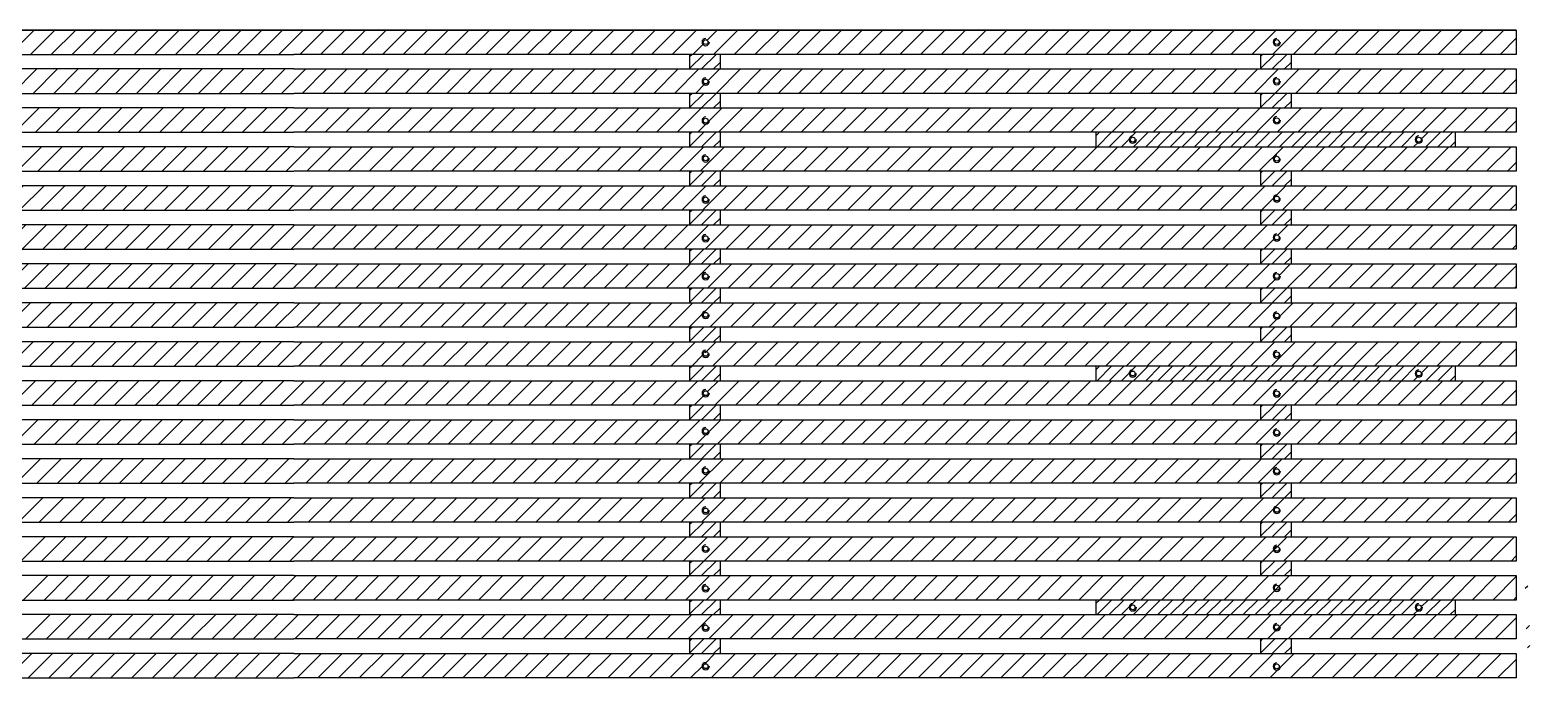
# Model space of a CAD drawing. Header units: millimetres. Extents: x 7 to 1272, y -517 to 867.
# Drawn here: x 186.8 to 310, y 778 to 831.2 of the extents above; entities that cross this region are included whole.
import ezdxf

# ---------------------------------------------------------------- set-up
doc = ezdxf.new("R2010")
doc.units = ezdxf.units.MM
doc.layers.add('filatura', color=8, linetype='Continuous')
doc.layers.add('particolari', color=6, linetype='Continuous')
pattern_1 = [(45, (-303.9146, -44.0844), (-0.85, 0.85), [])]
pattern_2 = [(45, (-122.0193, -63.2844), (-0.5, 0.5), [])]
pattern_3 = [(45, (-122.0193, -44.0844), (-0.5, 0.5), [])]

msp = doc.modelspace()

# ---------------------------------------------------------------- hatches: boundary and pattern name
h = msp.add_hatch()
h.set_pattern_fill('JIS_WOOD', color=175, scale=1.7)
h.set_pattern_definition(pattern_1)
h.paths.add_polyline_path([(106.95, 830.18, -1), (107.35, 830.18, -1)], flags=16)
h.paths.add_polyline_path([(174.85, 830.18, -1), (174.45, 830.18, -1)], flags=16)
h.paths.add_polyline_path([(242.49, 830.18, -1), (242.09, 830.18, -1)], flags=16)
h.paths.add_polyline_path([(310, 830.18, -1), (309.6, 830.18, -1)], flags=16)
h.paths.add_polyline_path([(106.95, 826.98, -1), (107.35, 826.98, -1)], flags=16)
h.paths.add_polyline_path([(174.85, 826.94, -1), (174.45, 826.94, -1)], flags=16)
h.paths.add_polyline_path([(242.49, 826.94, -1), (242.09, 826.94, -1)], flags=16)
h.paths.add_polyline_path([(310, 826.98, -1), (309.6, 826.98, -1)], flags=16)
h.paths.add_polyline_path([(106.95, 823.76, -1), (107.35, 823.76, -1)], flags=16)
h.paths.add_polyline_path([(174.85, 823.73, -1), (174.45, 823.73, -1)], flags=16)
h.paths.add_polyline_path([(242.49, 823.73, -1), (242.09, 823.73, -1)], flags=16)
h.paths.add_polyline_path([(310, 823.76, -1), (309.6, 823.76, -1)], flags=16)
h.paths.add_polyline_path([(106.95, 820.6, -1), (107.35, 820.6, -1)], flags=16)
h.paths.add_polyline_path([(174.85, 820.63, -1), (174.45, 820.63, -1)], flags=16)
h.paths.add_polyline_path([(242.49, 820.63, -1), (242.09, 820.63, -1)], flags=16)
h.paths.add_polyline_path([(310, 820.6, -1), (309.6, 820.6, -1)], flags=16)
h.paths.add_polyline_path([(106.95, 817.34, -1), (107.35, 817.34, -1)], flags=16)
h.paths.add_polyline_path([(174.85, 817.26, -1), (174.45, 817.26, -1)], flags=16)
h.paths.add_polyline_path([(242.49, 817.26, -1), (242.09, 817.26, -1)], flags=16)
h.paths.add_polyline_path([(310, 817.34, -1), (309.6, 817.34, -1)], flags=16)
h.paths.add_polyline_path([(109.39, 818.37), (109.39, 816.37), (308.87, 816.37), (308.87, 818.37)])
h.paths.add_polyline_path([(109.39, 821.57), (109.39, 819.57), (308.87, 819.57), (308.87, 821.57), (208.47, 821.57)])
h.paths.add_polyline_path([(109.39, 824.77), (109.39, 822.77), (208.47, 822.77), (308.87, 822.77), (308.87, 824.77)])
h.paths.add_polyline_path([(109.39, 827.97), (109.39, 825.97), (308.87, 825.97), (308.87, 827.97)])
h.paths.add_polyline_path([(109.39, 831.17), (109.39, 829.17), (308.87, 829.17), (308.87, 831.17)])
h = msp.add_hatch()
h.set_pattern_fill('JIS_WOOD', color=175)
h.set_pattern_definition([(45, (-168.9146, -40.8844), (-0.5, 0.5), [])])
h.paths.add_polyline_path([(243.47, 829.17), (240.97, 829.17), (240.97, 827.97), (243.47, 827.97)])
h = msp.add_hatch()
h.set_pattern_fill('JIS_WOOD', color=175)
h.set_pattern_definition([(45, (-122.0193, -40.8844), (-0.5, 0.5), [])])
h.paths.add_polyline_path([(290.37, 829.17), (287.87, 829.17), (287.87, 827.97), (290.37, 827.97)])
h = msp.add_hatch()
h.set_pattern_fill('JIS_WOOD', color=175)
h.set_pattern_definition([(45, (-168.9146, -44.0844), (-0.5, 0.5), [])])
h.paths.add_polyline_path([(243.47, 825.97), (240.97, 825.97), (240.97, 824.77), (243.47, 824.77)])
h = msp.add_hatch()
h.set_pattern_fill('JIS_WOOD', color=175)
h.set_pattern_definition(pattern_3)
h.paths.add_polyline_path([(290.37, 825.97), (287.87, 825.97), (287.87, 824.77), (290.37, 824.77)])
h = msp.add_hatch()
h.set_pattern_fill('JIS_WOOD', color=175)
h.set_pattern_definition([(45, (-168.9146, -47.2844), (-0.5, 0.5), [])])
h.paths.add_polyline_path([(243.47, 822.77), (240.97, 822.77), (240.97, 821.57), (243.47, 821.57)])
h = msp.add_hatch()
h.set_pattern_fill('JIS_WOOD', color=175)
h.set_pattern_definition([(45, (-122.0193, -24.8844), (-0.5, 0.5), [])])
h.paths.add_polyline_path([(303.87, 822.77), (274.37, 822.77), (274.37, 821.57), (303.87, 821.57)])
h.paths.add_polyline_path([(301.07, 822.17, -1), (300.67, 822.17, -1)], flags=16)
h.paths.add_polyline_path([(277.17, 822.17, -1), (277.57, 822.17, -1)], flags=16)
h = msp.add_hatch()
h.set_pattern_fill('JIS_WOOD', color=175)
h.set_pattern_definition([(45, (-168.9146, -50.4844), (-0.5, 0.5), [])])
h.paths.add_polyline_path([(243.47, 819.57), (240.97, 819.57), (240.97, 818.37), (243.47, 818.37)])
h = msp.add_hatch()
h.set_pattern_fill('JIS_WOOD', color=175)
h.set_pattern_definition([(45, (-122.0193, -50.4844), (-0.5, 0.5), [])])
h.paths.add_polyline_path([(290.37, 819.57), (287.87, 819.57), (287.87, 818.37), (290.37, 818.37)])
h = msp.add_hatch()
h.set_pattern_fill('JIS_WOOD', color=175)
h.set_pattern_definition([(45, (-168.9146, -53.6844), (-0.5, 0.5), [])])
h.paths.add_polyline_path([(243.47, 816.37), (240.97, 816.37), (240.97, 815.17), (243.47, 815.17)])
h = msp.add_hatch()
h.set_pattern_fill('JIS_WOOD', color=175)
h.set_pattern_definition([(45, (-122.0193, -53.6844), (-0.5, 0.5), [])])
h.paths.add_polyline_path([(290.37, 816.37), (287.87, 816.37), (287.87, 815.17), (290.37, 815.17)])
h = msp.add_hatch()
h.set_pattern_fill('JIS_WOOD', color=175, scale=1.7)
h.set_pattern_definition(pattern_1)
h.paths.add_polyline_path([(106.95, 814.14, -1), (107.35, 814.14, -1)], flags=16)
h.paths.add_polyline_path([(174.85, 814.08, -1), (174.45, 814.08, -1)], flags=16)
h.paths.add_polyline_path([(242.49, 814.08, -1), (242.09, 814.08, -1)], flags=16)
h.paths.add_polyline_path([(289.4, 814.14, -1), (289, 814.14, -1)], flags=16)
h.paths.add_polyline_path([(106.95, 810.97, -1), (107.35, 810.97, -1)], flags=16)
h.paths.add_polyline_path([(174.85, 810.96, -1), (174.45, 810.96, -1)], flags=16)
h.paths.add_polyline_path([(242.49, 810.96, -1), (242.09, 810.96, -1)], flags=16)
h.paths.add_polyline_path([(289.4, 810.97, -1), (289, 810.97, -1)], flags=16)
h.paths.add_polyline_path([(106.95, 807.73, -1), (107.35, 807.73, -1)], flags=16)
h.paths.add_polyline_path([(174.85, 807.78, -1), (174.45, 807.78, -1)], flags=16)
h.paths.add_polyline_path([(242.49, 807.78, -1), (242.09, 807.78, -1)], flags=16)
h.paths.add_polyline_path([(289.4, 807.73, -1), (289, 807.73, -1)], flags=16)
h.paths.add_polyline_path([(109.39, 808.77), (109.39, 806.77), (308.87, 806.77), (308.87, 808.77)])
h.paths.add_polyline_path([(109.39, 811.97), (109.39, 809.97), (308.87, 809.97), (308.87, 811.97)])
h.paths.add_polyline_path([(109.39, 815.17), (109.39, 813.17), (308.87, 813.17), (308.87, 815.17)])
h = msp.add_hatch()
h.set_pattern_fill('JIS_WOOD', color=175)
h.set_pattern_definition([(45, (-168.9146, -56.8844), (-0.5, 0.5), [])])
h.paths.add_polyline_path([(243.47, 813.17), (240.97, 813.17), (240.97, 811.97), (243.47, 811.97)])
h = msp.add_hatch()
h.set_pattern_fill('JIS_WOOD', color=175)
h.set_pattern_definition([(45, (-122.0193, -56.8844), (-0.5, 0.5), [])])
h.paths.add_polyline_path([(290.37, 813.17), (287.87, 813.17), (287.87, 811.97), (290.37, 811.97)])
h = msp.add_hatch()
h.set_pattern_fill('JIS_WOOD', color=175)
h.set_pattern_definition([(45, (-168.9146, -60.0844), (-0.5, 0.5), [])])
h.paths.add_polyline_path([(243.47, 809.97), (240.97, 809.97), (240.97, 808.77), (243.47, 808.77)])
h = msp.add_hatch()
h.set_pattern_fill('JIS_WOOD', color=175)
h.set_pattern_definition([(45, (-122.0271, -60.0844), (-0.5, 0.5), [])])
h.paths.add_polyline_path([(290.36, 809.97), (287.86, 809.97), (287.86, 808.77), (290.36, 808.77)])
h = msp.add_hatch()
h.set_pattern_fill('JIS_WOOD', color=175)
h.set_pattern_definition([(45, (-168.9146, -63.2844), (-0.5, 0.5), [])])
h.paths.add_polyline_path([(243.47, 806.77), (240.97, 806.77), (240.97, 805.57), (243.47, 805.57)])
h = msp.add_hatch()
h.set_pattern_fill('JIS_WOOD', color=175)
h.set_pattern_definition(pattern_2)
h.paths.add_polyline_path([(290.37, 806.77), (287.87, 806.77), (287.87, 805.57), (290.37, 805.57)])
h = msp.add_hatch()
h.set_pattern_fill('JIS_WOOD', color=175, scale=1.7)
h.set_pattern_definition(pattern_1)
h.paths.add_polyline_path([(106.95, 804.54, -1), (107.35, 804.54, -1)], flags=16)
h.paths.add_polyline_path([(174.85, 804.48, -1), (174.45, 804.48, -1)], flags=16)
h.paths.add_polyline_path([(242.49, 804.48, -1), (242.09, 804.48, -1)], flags=16)
h.paths.add_polyline_path([(310, 804.54, -1), (309.6, 804.54, -1)], flags=16)
h.paths.add_polyline_path([(106.95, 801.37, -1), (107.35, 801.37, -1)], flags=16)
h.paths.add_polyline_path([(174.85, 801.36, -1), (174.45, 801.36, -1)], flags=16)
h.paths.add_polyline_path([(242.49, 801.36, -1), (242.09, 801.36, -1)], flags=16)
h.paths.add_polyline_path([(310, 801.37, -1), (309.6, 801.37, -1)], flags=16)
h.paths.add_polyline_path([(106.95, 798.13, -1), (107.35, 798.13, -1)], flags=16)
h.paths.add_polyline_path([(174.85, 798.18, -1), (174.45, 798.18, -1)], flags=16)
h.paths.add_polyline_path([(242.49, 798.18, -1), (242.09, 798.18, -1)], flags=16)
h.paths.add_polyline_path([(310, 798.13, -1), (309.6, 798.13, -1)], flags=16)
h.paths.add_polyline_path([(109.39, 799.17), (109.39, 797.17), (308.87, 797.17), (308.87, 799.17)])
h.paths.add_polyline_path([(109.39, 802.37), (109.39, 800.37), (308.87, 800.37), (308.87, 802.37)])
h.paths.add_polyline_path([(109.39, 805.57), (109.39, 803.57), (308.87, 803.57), (308.87, 805.57)])
h = msp.add_hatch()
h.set_pattern_fill('JIS_WOOD', color=175)
h.set_pattern_definition([(45, (-168.9146, -66.4844), (-0.5, 0.5), [])])
h.paths.add_polyline_path([(243.47, 803.57), (240.97, 803.57), (240.97, 802.37), (243.47, 802.37)])
h = msp.add_hatch()
h.set_pattern_fill('JIS_WOOD', color=175)
h.set_pattern_definition(pattern_3)
h.paths.add_polyline_path([(303.87, 803.57), (274.37, 803.57), (274.37, 802.37), (303.87, 802.37)])
h.paths.add_polyline_path([(301.07, 802.97, -1), (300.67, 802.97, -1)], flags=16)
h.paths.add_polyline_path([(277.17, 802.97, -1), (277.57, 802.97, -1)], flags=16)
h = msp.add_hatch()
h.set_pattern_fill('JIS_WOOD', color=175)
h.set_pattern_definition([(45, (-168.9146, -69.6844), (-0.5, 0.5), [])])
h.paths.add_polyline_path([(243.47, 800.37), (240.97, 800.37), (240.97, 799.17), (243.47, 799.17)])
h = msp.add_hatch()
h.set_pattern_fill('JIS_WOOD', color=175)
h.set_pattern_definition([(45, (-122.0193, -69.6844), (-0.5, 0.5), [])])
h.paths.add_polyline_path([(290.37, 800.37), (287.87, 800.37), (287.87, 799.17), (290.37, 799.17)])
h = msp.add_hatch()
h.set_pattern_fill('JIS_WOOD', color=175)
h.set_pattern_definition([(45, (-168.9146, -72.8844), (-0.5, 0.5), [])])
h.paths.add_polyline_path([(243.47, 797.17), (240.97, 797.17), (240.97, 795.97), (243.47, 795.97)])
h = msp.add_hatch()
h.set_pattern_fill('JIS_WOOD', color=175)
h.set_pattern_definition([(45, (-122.0193, -72.8844), (-0.5, 0.5), [])])
h.paths.add_polyline_path([(290.37, 797.17), (287.87, 797.17), (287.87, 795.97), (290.37, 795.97)])
h = msp.add_hatch()
h.set_pattern_fill('JIS_WOOD', color=175)
h.set_pattern_definition([(45, (-168.9146, -76.0844), (-0.5, 0.5), [])])
h.paths.add_polyline_path([(243.47, 793.97), (240.97, 793.97), (240.97, 792.77), (243.47, 792.77)])
h = msp.add_hatch()
h.set_pattern_fill('JIS_WOOD', color=175)
h.set_pattern_definition([(45, (-122.0193, -76.0844), (-0.5, 0.5), [])])
h.paths.add_polyline_path([(290.37, 793.97), (287.87, 793.97), (287.87, 792.77), (290.37, 792.77)])
h = msp.add_hatch()
h.set_pattern_fill('JIS_WOOD', color=175)
h.set_pattern_definition([(45, (-168.9146, -79.2844), (-0.5, 0.5), [])])
h.paths.add_polyline_path([(243.47, 790.77), (240.97, 790.77), (240.97, 789.57), (243.47, 789.57)])
h = msp.add_hatch()
h.set_pattern_fill('JIS_WOOD', color=175)
h.set_pattern_definition([(45, (-122.0193, -79.2844), (-0.5, 0.5), [])])
h.paths.add_polyline_path([(290.37, 790.77), (287.87, 790.77), (287.87, 789.57), (290.37, 789.57)])
h = msp.add_hatch()
h.set_pattern_fill('JIS_WOOD', color=175)
h.set_pattern_definition([(45, (-168.9146, -82.4844), (-0.5, 0.5), [])])
h.paths.add_polyline_path([(243.47, 787.57), (240.97, 787.57), (240.97, 786.37), (243.47, 786.37)])
h = msp.add_hatch()
h.set_pattern_fill('JIS_WOOD', color=175)
h.set_pattern_definition([(45, (-122.0193, -82.4844), (-0.5, 0.5), [])])
h.paths.add_polyline_path([(290.37, 787.57), (287.87, 787.57), (287.87, 786.37), (290.37, 786.37)])
h = msp.add_hatch()
h.set_pattern_fill('JIS_WOOD', color=175)
h.set_pattern_definition([(45, (-168.9146, -85.6844), (-0.5, 0.5), [])])
h.paths.add_polyline_path([(243.47, 784.37), (240.97, 784.37), (240.97, 783.17), (243.47, 783.17)])
h = msp.add_hatch()
h.set_pattern_fill('JIS_WOOD', color=175)
h.set_pattern_definition(pattern_2)
h.paths.add_polyline_path([(303.87, 784.37), (274.37, 784.37), (274.37, 783.17), (303.87, 783.17)])
h.paths.add_polyline_path([(301.07, 783.77, -1), (300.67, 783.77, -1)], flags=16)
h.paths.add_polyline_path([(277.17, 783.77, -1), (277.57, 783.77, -1)], flags=16)
h = msp.add_hatch()
h.set_pattern_fill('JIS_WOOD', color=175)
h.set_pattern_definition([(45, (-168.9146, -88.8844), (-0.5, 0.5), [])])
h.paths.add_polyline_path([(243.47, 781.17), (240.97, 781.17), (240.97, 779.97), (243.47, 779.97)])
h = msp.add_hatch()
h.set_pattern_fill('JIS_WOOD', color=175)
h.set_pattern_definition([(45, (-122.0193, -88.8844), (-0.5, 0.5), [])])
h.paths.add_polyline_path([(290.37, 781.17), (287.87, 781.17), (287.87, 779.97), (290.37, 779.97)])

# ---------------------------------------------------------------- linework, layer by layer
for p, q in [((208.47, 831.17), (109.39, 831.17)), ((109.39, 831.17), (208.47, 831.17)), ((208.47, 831.17), (308.87, 831.17)), ((308.87, 831.17), (208.47, 831.17)), ((308.87, 831.17), (308.87, 829.17)), ((109.39, 829.17), (208.47, 829.17)), ((308.87, 829.17), (208.47, 829.17)), ((240.97, 829.17), (240.97, 827.97)), ((243.47, 829.17), (243.47, 827.97)), ((287.87, 829.17), (287.87, 827.97)), ((290.37, 829.17), (290.37, 827.97)), ((240.97, 825.97), (240.97, 824.77)), ((243.47, 825.97), (243.47, 824.77)), ((287.87, 825.97), (287.87, 824.77)), ((290.37, 825.97), (290.37, 824.77)), ((240.97, 822.77), (240.97, 821.57)), ((243.47, 822.77), (243.47, 821.57)), ((303.87, 822.77), (274.37, 822.77)), ((274.37, 821.57), (274.37, 822.77)), ((303.87, 821.57), (303.87, 822.77)), ((274.37, 821.57), (303.87, 821.57)), ((240.97, 819.57), (240.97, 818.37)), ((243.47, 819.57), (243.47, 818.37)), ((287.87, 819.57), (287.87, 818.37)), ((290.37, 819.57), (290.37, 818.37)), ((240.97, 816.37), (240.97, 815.17)), ((243.47, 816.37), (243.47, 815.17)), ((287.87, 816.37), (287.87, 815.17)), ((290.37, 816.37), (290.37, 815.17)), ((287.87, 815.17), (287.87, 815.17)), ((240.97, 813.17), (240.97, 811.97)), ((243.47, 813.17), (243.47, 811.97)), ((287.87, 813.17), (287.87, 811.97)), ((290.37, 813.17), (290.37, 811.97)), ((240.97, 809.97), (240.97, 808.77)), ((243.47, 809.97), (243.47, 808.77)), ((287.86, 809.97), (287.86, 808.77)), ((290.37, 809.97), (290.37, 808.77)), ((240.97, 806.77), (240.97, 805.57)), ((243.47, 806.77), (243.47, 805.57)), ((287.87, 806.77), (287.87, 805.57)), ((290.37, 806.77), (290.37, 805.57)), ((240.97, 803.57), (240.97, 802.37)), ((243.47, 803.57), (243.47, 802.37)), ((303.87, 803.57), (274.37, 803.57)), ((274.37, 802.37), (274.37, 803.57)), ((308.87, 803.57), (303.87, 803.57)), ((303.87, 802.37), (303.87, 803.57)), ((294.97, 802.37), (303.87, 802.37)), ((240.97, 800.37), (240.97, 799.17)), ((243.47, 800.37), (243.47, 799.17)), ((287.87, 800.37), (287.87, 799.17)), ((290.37, 800.37), (290.37, 799.17)), ((208.47, 799.17), (109.39, 799.17)), ((208.47, 799.17), (308.87, 799.17)), ((308.87, 799.17), (308.87, 797.17)), ((109.39, 797.17), (208.47, 797.17)), ((208.47, 795.97), (109.39, 795.97)), ((308.87, 797.17), (208.47, 797.17)), ((208.47, 795.97), (308.87, 795.97)), ((240.97, 797.17), (240.97, 795.97)), ((243.47, 797.17), (243.47, 795.97)), ((287.87, 797.17), (287.87, 795.97)), ((290.37, 797.17), (290.37, 795.97)), ((308.87, 795.97), (308.87, 793.97)), ((109.39, 793.97), (208.47, 793.97)), ((308.87, 793.97), (208.47, 793.97)), ((240.97, 793.97), (240.97, 792.77)), ((243.47, 793.97), (243.47, 792.77)), ((287.87, 793.97), (287.87, 792.77)), ((290.37, 793.97), (290.37, 792.77)), ((208.47, 792.77), (109.39, 792.77)), ((208.47, 792.77), (308.87, 792.77)), ((308.87, 792.77), (308.87, 790.77)), ((109.39, 790.77), (208.47, 790.77)), ((308.87, 790.77), (208.47, 790.77)), ((240.97, 790.77), (240.97, 789.57)), ((243.47, 790.77), (243.47, 789.57)), ((287.87, 790.77), (287.87, 789.57)), ((290.37, 790.77), (290.37, 789.57)), ((208.47, 789.57), (109.39, 789.57)), ((208.47, 789.57), (308.87, 789.57)), ((308.87, 789.57), (308.87, 787.57)), ((109.39, 787.57), (208.47, 787.57)), ((308.87, 787.57), (208.47, 787.57)), ((240.97, 787.57), (240.97, 786.37)), ((243.47, 787.57), (243.47, 786.37)), ((287.87, 787.57), (287.87, 786.37)), ((290.37, 787.57), (290.37, 786.37)), ((208.47, 786.37), (109.39, 786.37)), ((208.47, 786.37), (308.87, 786.37)), ((308.87, 786.37), (308.87, 784.37)), ((121.97, 784.37), (208.47, 784.37)), ((294.97, 784.37), (208.47, 784.37)), ((240.97, 784.37), (240.97, 783.17)), ((243.47, 784.37), (243.47, 783.17)), ((303.87, 784.37), (274.37, 784.37)), ((274.37, 783.17), (274.37, 784.37)), ((308.87, 784.37), (303.87, 784.37)), ((308.87, 784.37), (303.87, 784.37)), ((303.87, 783.17), (303.87, 784.37)), ((208.47, 783.17), (121.97, 783.17)), ((208.47, 783.17), (294.97, 783.17)), ((274.37, 783.17), (303.87, 783.17)), ((303.87, 783.17), (308.87, 783.17)), ((308.87, 783.17), (308.87, 781.17)), ((109.39, 781.17), (208.47, 781.17)), ((308.87, 781.17), (208.47, 781.17)), ((240.97, 781.17), (240.97, 779.97)), ((243.47, 781.17), (243.47, 779.97)), ((287.87, 781.17), (287.87, 781.17)), ((287.87, 781.17), (287.87, 779.97)), ((290.37, 781.17), (290.37, 779.97)), ((208.47, 779.97), (109.39, 779.97)), ((208.47, 779.97), (308.87, 779.97)), ((308.87, 779.97), (308.87, 777.97)), ((109.39, 777.97), (208.47, 777.97)), ((308.87, 777.97), (208.47, 777.97))]:
    msp.add_line(p, q)
at = {"color": 175, "linetype": 'Continuous'}
for p, q in [((185.64, 793.97), (187.64, 795.97)), ((187.34, 793.97), (189.34, 795.97)), ((189.04, 793.97), (191.04, 795.97)), ((190.74, 793.97), (192.74, 795.97)), ((192.44, 793.97), (194.44, 795.97)), ((194.14, 793.97), (196.14, 795.97)), ((195.84, 793.97), (197.84, 795.97)), ((197.54, 793.97), (199.54, 795.97)), ((199.24, 793.97), (201.24, 795.97)), ((200.94, 793.97), (202.94, 795.97)), ((202.64, 793.97), (204.64, 795.97)), ((204.34, 793.97), (206.34, 795.97)), ((206.04, 793.97), (208.04, 795.97)), ((207.74, 793.97), (209.74, 795.97)), ((209.44, 793.97), (211.44, 795.97)), ((211.14, 793.97), (213.14, 795.97)), ((212.84, 793.97), (214.84, 795.97)), ((214.54, 793.97), (216.54, 795.97)), ((216.24, 793.97), (218.24, 795.97)), ((217.94, 793.97), (219.94, 795.97)), ((219.64, 793.97), (221.64, 795.97)), ((221.34, 793.97), (223.34, 795.97)), ((223.04, 793.97), (225.04, 795.97)), ((224.74, 793.97), (226.74, 795.97)), ((226.44, 793.97), (228.44, 795.97)), ((228.14, 793.97), (230.14, 795.97)), ((229.84, 793.97), (231.84, 795.97)), ((231.54, 793.97), (233.54, 795.97)), ((233.24, 793.97), (235.24, 795.97)), ((234.94, 793.97), (236.94, 795.97)), ((236.64, 793.97), (238.64, 795.97)), ((238.34, 793.97), (240.34, 795.97)), ((240.04, 793.97), (242.04, 795.97)), ((241.74, 793.97), (243.74, 795.97)), ((243.44, 793.97), (245.44, 795.97)), ((245.14, 793.97), (247.14, 795.97)), ((246.84, 793.97), (248.84, 795.97)), ((248.54, 793.97), (250.54, 795.97)), ((250.24, 793.97), (252.24, 795.97)), ((251.94, 793.97), (253.94, 795.97)), ((253.64, 793.97), (255.64, 795.97)), ((255.34, 793.97), (257.34, 795.97)), ((257.04, 793.97), (259.04, 795.97)), ((258.74, 793.97), (260.74, 795.97)), ((260.44, 793.97), (262.44, 795.97)), ((262.14, 793.97), (264.14, 795.97)), ((263.84, 793.97), (265.84, 795.97)), ((265.54, 793.97), (267.54, 795.97)), ((267.24, 793.97), (269.24, 795.97)), ((268.94, 793.97), (270.94, 795.97)), ((270.64, 793.97), (272.64, 795.97)), ((272.34, 793.97), (274.34, 795.97)), ((274.04, 793.97), (276.04, 795.97)), ((275.74, 793.97), (277.74, 795.97)), ((277.44, 793.97), (279.44, 795.97)), ((279.14, 793.97), (281.14, 795.97)), ((280.84, 793.97), (282.84, 795.97)), ((282.54, 793.97), (284.54, 795.97)), ((284.24, 793.97), (286.24, 795.97)), ((285.94, 793.97), (287.94, 795.97)), ((287.64, 793.97), (289.64, 795.97)), ((289.34, 793.97), (291.34, 795.97)), ((291.04, 793.97), (293.04, 795.97)), ((292.74, 793.97), (294.74, 795.97)), ((294.44, 793.97), (296.44, 795.97)), ((296.14, 793.97), (298.14, 795.97)), ((297.84, 793.97), (299.84, 795.97)), ((299.54, 793.97), (301.54, 795.97)), ((301.24, 793.97), (303.24, 795.97)), ((302.94, 793.97), (304.94, 795.97)), ((304.64, 793.97), (306.64, 795.97)), ((306.34, 793.97), (308.34, 795.97)), ((308.04, 793.97), (308.87, 794.8)), ((185.84, 790.77), (187.84, 792.77)), ((187.54, 790.77), (189.54, 792.77)), ((189.24, 790.77), (191.24, 792.77)), ((190.94, 790.77), (192.94, 792.77)), ((192.64, 790.77), (194.64, 792.77)), ((194.34, 790.77), (196.34, 792.77)), ((196.04, 790.77), (198.04, 792.77)), ((197.74, 790.77), (199.74, 792.77)), ((199.44, 790.77), (201.44, 792.77)), ((201.14, 790.77), (203.14, 792.77)), ((202.84, 790.77), (204.84, 792.77)), ((204.54, 790.77), (206.54, 792.77)), ((206.24, 790.77), (208.24, 792.77)), ((207.94, 790.77), (209.94, 792.77)), ((209.64, 790.77), (211.64, 792.77)), ((211.34, 790.77), (213.34, 792.77)), ((213.04, 790.77), (215.04, 792.77)), ((214.74, 790.77), (216.74, 792.77)), ((216.44, 790.77), (218.44, 792.77)), ((218.14, 790.77), (220.14, 792.77)), ((219.84, 790.77), (221.84, 792.77)), ((221.54, 790.77), (223.54, 792.77)), ((223.24, 790.77), (225.24, 792.77)), ((224.94, 790.77), (226.94, 792.77)), ((226.64, 790.77), (228.64, 792.77)), ((228.34, 790.77), (230.34, 792.77)), ((230.04, 790.77), (232.04, 792.77)), ((231.74, 790.77), (233.74, 792.77)), ((233.44, 790.77), (235.44, 792.77)), ((235.14, 790.77), (237.14, 792.77)), ((236.84, 790.77), (238.84, 792.77)), ((238.54, 790.77), (240.54, 792.77)), ((240.24, 790.77), (242.24, 792.77)), ((241.94, 790.77), (243.94, 792.77)), ((243.64, 790.77), (245.64, 792.77)), ((245.34, 790.77), (247.34, 792.77)), ((247.04, 790.77), (249.04, 792.77)), ((248.74, 790.77), (250.74, 792.77)), ((250.44, 790.77), (252.44, 792.77)), ((252.14, 790.77), (254.14, 792.77)), ((253.84, 790.77), (255.84, 792.77)), ((255.54, 790.77), (257.54, 792.77)), ((257.24, 790.77), (259.24, 792.77)), ((258.94, 790.77), (260.94, 792.77)), ((260.64, 790.77), (262.64, 792.77)), ((262.34, 790.77), (264.34, 792.77)), ((264.04, 790.77), (266.04, 792.77)), ((265.74, 790.77), (267.74, 792.77)), ((267.44, 790.77), (269.44, 792.77)), ((269.14, 790.77), (271.14, 792.77)), ((270.84, 790.77), (272.84, 792.77)), ((272.54, 790.77), (274.54, 792.77)), ((274.24, 790.77), (276.24, 792.77)), ((275.94, 790.77), (277.94, 792.77)), ((277.64, 790.77), (279.64, 792.77)), ((279.34, 790.77), (281.34, 792.77)), ((281.04, 790.77), (283.04, 792.77)), ((282.74, 790.77), (284.74, 792.77)), ((284.44, 790.77), (286.44, 792.77)), ((286.14, 790.77), (288.14, 792.77)), ((287.84, 790.77), (289.84, 792.77)), ((289.54, 790.77), (291.54, 792.77)), ((291.24, 790.77), (293.24, 792.77)), ((292.94, 790.77), (294.94, 792.77)), ((294.64, 790.77), (296.64, 792.77)), ((296.34, 790.77), (298.34, 792.77)), ((298.04, 790.77), (300.04, 792.77)), ((299.74, 790.77), (301.74, 792.77)), ((301.44, 790.77), (303.44, 792.77)), ((303.14, 790.77), (305.14, 792.77)), ((304.84, 790.77), (306.84, 792.77)), ((306.54, 790.77), (308.54, 792.77)), ((308.24, 790.77), (308.87, 791.4)), ((186.04, 787.57), (188.04, 789.57)), ((187.74, 787.57), (189.74, 789.57)), ((189.44, 787.57), (191.44, 789.57)), ((191.14, 787.57), (193.14, 789.57)), ((192.84, 787.57), (194.84, 789.57)), ((194.54, 787.57), (196.54, 789.57)), ((196.24, 787.57), (198.24, 789.57)), ((197.94, 787.57), (199.94, 789.57)), ((199.64, 787.57), (201.64, 789.57)), ((201.34, 787.57), (203.34, 789.57)), ((203.04, 787.57), (205.04, 789.57)), ((204.74, 787.57), (206.74, 789.57)), ((206.44, 787.57), (208.44, 789.57)), ((208.14, 787.57), (210.14, 789.57)), ((209.84, 787.57), (211.84, 789.57)), ((211.54, 787.57), (213.54, 789.57)), ((213.24, 787.57), (215.24, 789.57)), ((214.94, 787.57), (216.94, 789.57)), ((216.64, 787.57), (218.64, 789.57)), ((218.34, 787.57), (220.34, 789.57)), ((220.04, 787.57), (222.04, 789.57)), ((221.74, 787.57), (223.74, 789.57)), ((223.44, 787.57), (225.44, 789.57)), ((225.14, 787.57), (227.14, 789.57)), ((226.84, 787.57), (228.84, 789.57)), ((228.54, 787.57), (230.54, 789.57)), ((230.24, 787.57), (232.24, 789.57)), ((231.94, 787.57), (233.94, 789.57)), ((233.64, 787.57), (235.64, 789.57)), ((235.34, 787.57), (237.34, 789.57)), ((237.04, 787.57), (239.04, 789.57)), ((238.74, 787.57), (240.74, 789.57)), ((240.44, 787.57), (242.44, 789.57)), ((242.14, 787.57), (244.14, 789.57)), ((243.84, 787.57), (245.84, 789.57)), ((245.54, 787.57), (247.54, 789.57)), ((247.24, 787.57), (249.24, 789.57)), ((248.94, 787.57), (250.94, 789.57)), ((250.64, 787.57), (252.64, 789.57)), ((252.34, 787.57), (254.34, 789.57)), ((254.04, 787.57), (256.04, 789.57)), ((255.74, 787.57), (257.74, 789.57)), ((257.44, 787.57), (259.44, 789.57)), ((259.14, 787.57), (261.14, 789.57)), ((260.84, 787.57), (262.84, 789.57)), ((262.54, 787.57), (264.54, 789.57)), ((264.24, 787.57), (266.24, 789.57)), ((265.94, 787.57), (267.94, 789.57)), ((267.64, 787.57), (269.64, 789.57)), ((269.34, 787.57), (271.34, 789.57)), ((271.04, 787.57), (273.04, 789.57)), ((272.74, 787.57), (274.74, 789.57)), ((274.44, 787.57), (276.44, 789.57)), ((276.14, 787.57), (278.14, 789.57)), ((277.84, 787.57), (279.84, 789.57)), ((279.54, 787.57), (281.54, 789.57)), ((281.24, 787.57), (283.24, 789.57)), ((282.94, 787.57), (284.94, 789.57)), ((284.64, 787.57), (286.64, 789.57)), ((286.34, 787.57), (288.34, 789.57)), ((288.04, 787.57), (290.04, 789.57)), ((289.74, 787.57), (291.74, 789.57)), ((291.44, 787.57), (293.44, 789.57)), ((293.14, 787.57), (295.14, 789.57)), ((294.84, 787.57), (296.84, 789.57)), ((296.54, 787.57), (298.54, 789.57)), ((298.24, 787.57), (300.24, 789.57)), ((299.94, 787.57), (301.94, 789.57)), ((301.64, 787.57), (303.64, 789.57)), ((303.34, 787.57), (305.34, 789.57)), ((305.04, 787.57), (307.04, 789.57)), ((306.74, 787.57), (308.74, 789.57)), ((308.44, 787.57), (308.87, 788)), ((186.24, 784.37), (188.24, 786.37)), ((187.94, 784.37), (189.94, 786.37)), ((189.64, 784.37), (191.64, 786.37)), ((191.34, 784.37), (193.34, 786.37)), ((193.04, 784.37), (195.04, 786.37)), ((194.74, 784.37), (196.74, 786.37)), ((196.44, 784.37), (198.44, 786.37)), ((198.14, 784.37), (200.14, 786.37)), ((199.84, 784.37), (201.84, 786.37)), ((201.54, 784.37), (203.54, 786.37)), ((203.24, 784.37), (205.24, 786.37)), ((204.94, 784.37), (206.94, 786.37)), ((206.64, 784.37), (208.64, 786.37)), ((208.34, 784.37), (210.34, 786.37)), ((210.04, 784.37), (212.04, 786.37)), ((211.74, 784.37), (213.74, 786.37)), ((213.44, 784.37), (215.44, 786.37)), ((215.14, 784.37), (217.14, 786.37)), ((216.84, 784.37), (218.84, 786.37)), ((218.54, 784.37), (220.54, 786.37)), ((220.24, 784.37), (222.24, 786.37)), ((221.94, 784.37), (223.94, 786.37)), ((223.64, 784.37), (225.64, 786.37)), ((225.34, 784.37), (227.34, 786.37)), ((227.04, 784.37), (229.04, 786.37)), ((228.74, 784.37), (230.74, 786.37)), ((230.44, 784.37), (232.44, 786.37)), ((232.14, 784.37), (234.14, 786.37)), ((233.84, 784.37), (235.84, 786.37)), ((235.54, 784.37), (237.54, 786.37)), ((237.24, 784.37), (239.24, 786.37)), ((238.94, 784.37), (240.94, 786.37)), ((240.64, 784.37), (242.64, 786.37)), ((242.34, 784.37), (244.34, 786.37)), ((244.04, 784.37), (246.04, 786.37)), ((245.74, 784.37), (247.74, 786.37)), ((247.44, 784.37), (249.44, 786.37)), ((249.14, 784.37), (251.14, 786.37)), ((250.84, 784.37), (252.84, 786.37)), ((252.54, 784.37), (254.54, 786.37)), ((254.24, 784.37), (256.24, 786.37)), ((255.94, 784.37), (257.94, 786.37)), ((257.64, 784.37), (259.64, 786.37)), ((259.34, 784.37), (261.34, 786.37)), ((261.04, 784.37), (263.04, 786.37)), ((262.74, 784.37), (264.74, 786.37)), ((264.44, 784.37), (266.44, 786.37)), ((266.14, 784.37), (268.14, 786.37)), ((267.84, 784.37), (269.84, 786.37)), ((269.54, 784.37), (271.54, 786.37)), ((271.24, 784.37), (273.24, 786.37)), ((272.94, 784.37), (274.94, 786.37)), ((274.64, 784.37), (276.64, 786.37)), ((276.34, 784.37), (278.34, 786.37)), ((278.04, 784.37), (280.04, 786.37)), ((279.74, 784.37), (281.74, 786.37)), ((281.44, 784.37), (283.44, 786.37)), ((283.14, 784.37), (285.14, 786.37)), ((284.84, 784.37), (286.84, 786.37)), ((286.54, 784.37), (288.54, 786.37)), ((288.24, 784.37), (290.24, 786.37)), ((289.94, 784.37), (291.94, 786.37)), ((291.64, 784.37), (293.64, 786.37)), ((293.34, 784.37), (295.34, 786.37)), ((295.04, 784.37), (297.04, 786.37)), ((296.74, 784.37), (298.74, 786.37)), ((298.44, 784.37), (300.44, 786.37)), ((300.14, 784.37), (302.14, 786.37)), ((301.84, 784.37), (303.84, 786.37)), ((303.54, 784.37), (305.54, 786.37)), ((305.24, 784.37), (307.24, 786.37)), ((306.94, 784.37), (308.87, 786.3)), ((309.6, 785.33), (309.81, 785.54)), ((308.64, 784.37), (308.87, 784.6)), ((186.44, 781.17), (188.44, 783.17)), ((188.14, 781.17), (190.14, 783.17)), ((189.84, 781.17), (191.84, 783.17)), ((191.54, 781.17), (193.54, 783.17)), ((193.24, 781.17), (195.24, 783.17)), ((194.94, 781.17), (196.94, 783.17)), ((196.64, 781.17), (198.64, 783.17)), ((198.34, 781.17), (200.34, 783.17)), ((200.04, 781.17), (202.04, 783.17)), ((201.74, 781.17), (203.74, 783.17)), ((203.44, 781.17), (205.44, 783.17)), ((205.14, 781.17), (207.14, 783.17)), ((206.84, 781.17), (208.84, 783.17)), ((208.54, 781.17), (210.54, 783.17)), ((210.24, 781.17), (212.24, 783.17)), ((211.94, 781.17), (213.94, 783.17)), ((213.64, 781.17), (215.64, 783.17)), ((215.34, 781.17), (217.34, 783.17)), ((217.04, 781.17), (219.04, 783.17)), ((218.74, 781.17), (220.74, 783.17)), ((220.44, 781.17), (222.44, 783.17)), ((222.14, 781.17), (224.14, 783.17)), ((223.84, 781.17), (225.84, 783.17)), ((225.54, 781.17), (227.54, 783.17)), ((227.24, 781.17), (229.24, 783.17)), ((228.94, 781.17), (230.94, 783.17)), ((230.64, 781.17), (232.64, 783.17)), ((232.34, 781.17), (234.34, 783.17)), ((234.04, 781.17), (236.04, 783.17)), ((235.74, 781.17), (237.74, 783.17)), ((237.44, 781.17), (239.44, 783.17)), ((239.14, 781.17), (241.14, 783.17)), ((240.84, 781.17), (242.84, 783.17)), ((242.54, 781.17), (244.54, 783.17)), ((244.24, 781.17), (246.24, 783.17)), ((245.94, 781.17), (247.94, 783.17)), ((247.64, 781.17), (249.64, 783.17)), ((249.34, 781.17), (251.34, 783.17)), ((251.04, 781.17), (253.04, 783.17)), ((252.74, 781.17), (254.74, 783.17)), ((254.44, 781.17), (256.44, 783.17)), ((256.14, 781.17), (258.14, 783.17)), ((257.84, 781.17), (259.84, 783.17)), ((259.54, 781.17), (261.54, 783.17)), ((261.24, 781.17), (263.24, 783.17)), ((262.94, 781.17), (264.94, 783.17)), ((264.64, 781.17), (266.64, 783.17)), ((266.34, 781.17), (268.34, 783.17)), ((268.04, 781.17), (270.04, 783.17)), ((269.74, 781.17), (271.74, 783.17)), ((271.44, 781.17), (273.44, 783.17)), ((273.14, 781.17), (275.14, 783.17)), ((274.84, 781.17), (276.84, 783.17)), ((276.54, 781.17), (278.54, 783.17)), ((278.24, 781.17), (280.24, 783.17)), ((279.94, 781.17), (281.94, 783.17)), ((281.64, 781.17), (283.64, 783.17)), ((283.34, 781.17), (285.34, 783.17)), ((285.04, 781.17), (287.04, 783.17)), ((286.74, 781.17), (288.74, 783.17)), ((288.44, 781.17), (290.44, 783.17)), ((290.14, 781.17), (292.14, 783.17)), ((291.84, 781.17), (293.84, 783.17)), ((293.54, 781.17), (295.54, 783.17)), ((295.24, 781.17), (297.24, 783.17)), ((296.94, 781.17), (298.94, 783.17)), ((298.64, 781.17), (300.64, 783.17)), ((300.34, 781.17), (302.34, 783.17)), ((302.04, 781.17), (304.04, 783.17)), ((303.74, 781.17), (305.74, 783.17)), ((305.44, 781.17), (307.44, 783.17)), ((307.14, 781.17), (308.87, 782.9)), ((308.84, 781.17), (308.87, 781.2)), ((309.68, 782.01), (309.96, 782.29)), ((184.94, 777.97), (186.94, 779.97)), ((186.64, 777.97), (188.64, 779.97)), ((188.34, 777.97), (190.34, 779.97)), ((190.04, 777.97), (192.04, 779.97)), ((191.74, 777.97), (193.74, 779.97)), ((193.44, 777.97), (195.44, 779.97)), ((195.14, 777.97), (197.14, 779.97)), ((196.84, 777.97), (198.84, 779.97)), ((198.54, 777.97), (200.54, 779.97)), ((200.24, 777.97), (202.24, 779.97)), ((201.94, 777.97), (203.94, 779.97)), ((203.64, 777.97), (205.64, 779.97)), ((205.34, 777.97), (207.34, 779.97)), ((207.04, 777.97), (209.04, 779.97)), ((208.74, 777.97), (210.74, 779.97)), ((210.44, 777.97), (212.44, 779.97)), ((212.14, 777.97), (214.14, 779.97)), ((213.84, 777.97), (215.84, 779.97)), ((215.54, 777.97), (217.54, 779.97)), ((217.24, 777.97), (219.24, 779.97)), ((218.94, 777.97), (220.94, 779.97)), ((220.64, 777.97), (222.64, 779.97)), ((222.34, 777.97), (224.34, 779.97)), ((224.04, 777.97), (226.04, 779.97)), ((225.74, 777.97), (227.74, 779.97)), ((227.44, 777.97), (229.44, 779.97)), ((229.14, 777.97), (231.14, 779.97)), ((230.84, 777.97), (232.84, 779.97)), ((232.54, 777.97), (234.54, 779.97)), ((234.24, 777.97), (236.24, 779.97)), ((235.94, 777.97), (237.94, 779.97)), ((237.64, 777.97), (239.64, 779.97)), ((239.34, 777.97), (241.34, 779.97)), ((242.24, 779.17), (243.04, 779.97)), ((242.74, 777.97), (244.74, 779.97)), ((244.44, 777.97), (246.44, 779.97)), ((246.14, 777.97), (248.14, 779.97)), ((247.84, 777.97), (249.84, 779.97)), ((249.54, 777.97), (251.54, 779.97)), ((251.24, 777.97), (253.24, 779.97)), ((252.94, 777.97), (254.94, 779.97)), ((254.64, 777.97), (256.64, 779.97)), ((256.34, 777.97), (258.34, 779.97)), ((258.04, 777.97), (260.04, 779.97)), ((259.74, 777.97), (261.74, 779.97)), ((261.44, 777.97), (263.44, 779.97)), ((263.14, 777.97), (265.14, 779.97)), ((264.84, 777.97), (266.84, 779.97)), ((266.54, 777.97), (268.54, 779.97)), ((268.24, 777.97), (270.24, 779.97)), ((269.94, 777.97), (271.94, 779.97)), ((271.64, 777.97), (273.64, 779.97)), ((273.34, 777.97), (275.34, 779.97)), ((275.04, 777.97), (277.04, 779.97)), ((276.74, 777.97), (278.74, 779.97)), ((278.44, 777.97), (280.44, 779.97)), ((280.14, 777.97), (282.14, 779.97)), ((281.84, 777.97), (283.84, 779.97)), ((283.54, 777.97), (285.54, 779.97)), ((285.24, 777.97), (287.24, 779.97)), ((286.94, 777.97), (288.94, 779.97)), ((288.64, 777.97), (290.64, 779.97)), ((290.34, 777.97), (292.34, 779.97)), ((292.04, 777.97), (294.04, 779.97)), ((293.74, 777.97), (295.74, 779.97)), ((295.44, 777.97), (297.44, 779.97)), ((297.14, 777.97), (299.14, 779.97)), ((298.84, 777.97), (300.84, 779.97)), ((300.54, 777.97), (302.54, 779.97)), ((302.24, 777.97), (304.24, 779.97)), ((303.94, 777.97), (305.94, 779.97)), ((305.64, 777.97), (307.64, 779.97)), ((309.8, 780.45), (310, 780.64)), ((241.04, 777.97), (242.1, 779.03)), ((307.34, 777.97), (308.87, 779.5))]:
    msp.add_line(p, q, dxfattribs=at)
for points in [[(208.47, 827.97), (109.39, 827.97)], [(208.47, 827.97), (308.87, 827.97)], [(308.87, 827.97), (308.87, 825.97)], [(109.39, 825.97), (208.47, 825.97)], [(308.87, 825.97), (208.47, 825.97)], [(208.47, 824.77), (109.39, 824.77)], [(208.47, 824.77), (308.87, 824.77)], [(308.87, 824.77), (308.87, 822.77), (303.87, 822.77)], [(121.97, 822.77), (208.47, 822.77)], [(294.97, 822.77), (208.47, 822.77)], [(208.47, 821.57), (121.97, 821.57)], [(208.47, 821.57), (294.97, 821.57)], [(303.87, 821.57), (308.87, 821.57), (308.87, 819.57)], [(109.39, 819.57), (208.47, 819.57)], [(308.87, 819.57), (208.47, 819.57)], [(208.47, 818.37), (109.39, 818.37)], [(208.47, 818.37), (308.87, 818.37)], [(308.87, 818.37), (308.87, 816.37)], [(109.39, 816.37), (208.47, 816.37)], [(308.87, 816.37), (208.47, 816.37)], [(208.47, 815.17), (109.39, 815.17)], [(208.47, 815.17), (308.87, 815.17)], [(308.87, 815.17), (308.87, 813.17)], [(109.39, 813.17), (208.47, 813.17)], [(208.47, 811.97), (109.39, 811.97)], [(308.87, 813.17), (208.47, 813.17)], [(208.47, 811.97), (308.87, 811.97)], [(308.87, 811.97), (308.87, 809.97)], [(109.39, 809.97), (208.47, 809.97)], [(308.87, 809.97), (208.47, 809.97)], [(208.47, 808.77), (109.39, 808.77)], [(208.47, 808.77), (308.87, 808.77)], [(308.87, 808.77), (308.87, 806.77)], [(109.39, 806.77), (208.47, 806.77)], [(308.87, 806.77), (208.47, 806.77)], [(208.47, 805.57), (109.39, 805.57)], [(208.47, 805.57), (308.87, 805.57)], [(308.87, 805.57), (308.87, 803.57), (303.87, 803.57)], [(121.97, 803.57), (208.47, 803.57)], [(294.97, 803.57), (208.47, 803.57)], [(208.47, 802.37), (121.97, 802.37)], [(208.47, 802.37), (294.97, 802.37)], [(303.87, 802.37), (308.87, 802.37), (308.87, 800.37)], [(109.39, 800.37), (208.47, 800.37)], [(308.87, 800.37), (208.47, 800.37)]]:
    msp.add_lwpolyline(points)
at = {"layer": 'filatura'}
for centre in [(242.29, 830.18), (289.2, 830.18), (242.29, 826.94), (289.2, 826.98), (242.29, 823.73), (289.2, 823.76), (277.37, 822.17), (300.87, 822.17), (242.29, 820.63), (289.2, 820.6), (242.29, 817.26), (289.2, 817.34), (289.2, 814.14), (242.29, 814.08), (242.29, 810.96), (289.2, 810.97), (242.29, 807.78), (289.2, 807.73), (242.29, 804.58), (289.2, 804.54), (277.37, 802.97), (300.87, 802.97), (242.29, 801.35), (289.2, 801.34), (242.29, 798.23), (289.2, 798.13), (242.29, 794.99), (289.2, 794.95), (242.29, 791.72), (289.2, 791.77), (242.29, 788.59), (289.2, 788.57), (242.29, 785.34), (289.2, 785.38), (277.37, 783.77), (300.87, 783.77), (242.29, 782.12), (289.2, 782.14), (242.29, 778.94), (289.2, 778.92)]:
    msp.add_arc(centre, 0.3, 90, 0, dxfattribs=at)
at = {"layer": 'particolari'}
for centre in [(242.29, 830.18), (242.29, 830.18), (289.2, 830.18), (289.2, 830.18), (242.29, 826.94), (242.29, 826.94), (289.2, 826.98), (289.2, 826.98), (242.29, 823.73), (242.29, 823.73), (289.2, 823.76), (289.2, 823.76), (277.37, 822.17), (277.37, 822.17), (277.37, 822.17), (300.87, 822.17), (242.29, 820.63), (242.29, 820.63), (289.2, 820.6), (289.2, 820.6), (242.29, 817.26), (242.29, 817.26), (289.2, 817.34), (289.2, 817.34), (242.29, 814.08), (242.29, 814.08), (289.2, 814.14), (289.2, 814.14), (242.29, 810.96), (242.29, 810.96), (289.2, 810.97), (289.2, 810.97), (242.29, 807.78), (289.2, 807.73), (289.2, 807.73), (242.29, 804.58), (242.29, 804.58), (289.2, 804.54), (289.2, 804.54), (277.37, 802.97), (277.37, 802.97), (277.37, 802.97), (300.87, 802.97), (300.87, 802.97), (242.29, 801.35), (242.29, 801.35), (289.2, 801.34), (289.2, 801.34), (242.29, 798.23), (242.29, 798.23), (289.2, 798.13), (242.29, 794.99), (242.29, 794.99), (289.2, 794.95), (242.29, 791.72), (242.29, 791.72), (289.2, 791.77), (242.29, 788.59), (242.29, 788.59), (289.2, 788.57), (242.29, 785.34), (242.29, 785.34), (289.2, 785.38), (277.37, 783.77), (300.87, 783.77), (242.29, 782.12), (242.29, 782.12), (289.2, 782.14), (289.2, 782.14), (242.29, 778.94), (242.29, 778.94), (289.2, 778.92), (289.2, 778.92)]:
    msp.add_circle(centre, 0.2, dxfattribs=at)

doc.saveas('drawing.dxf')
